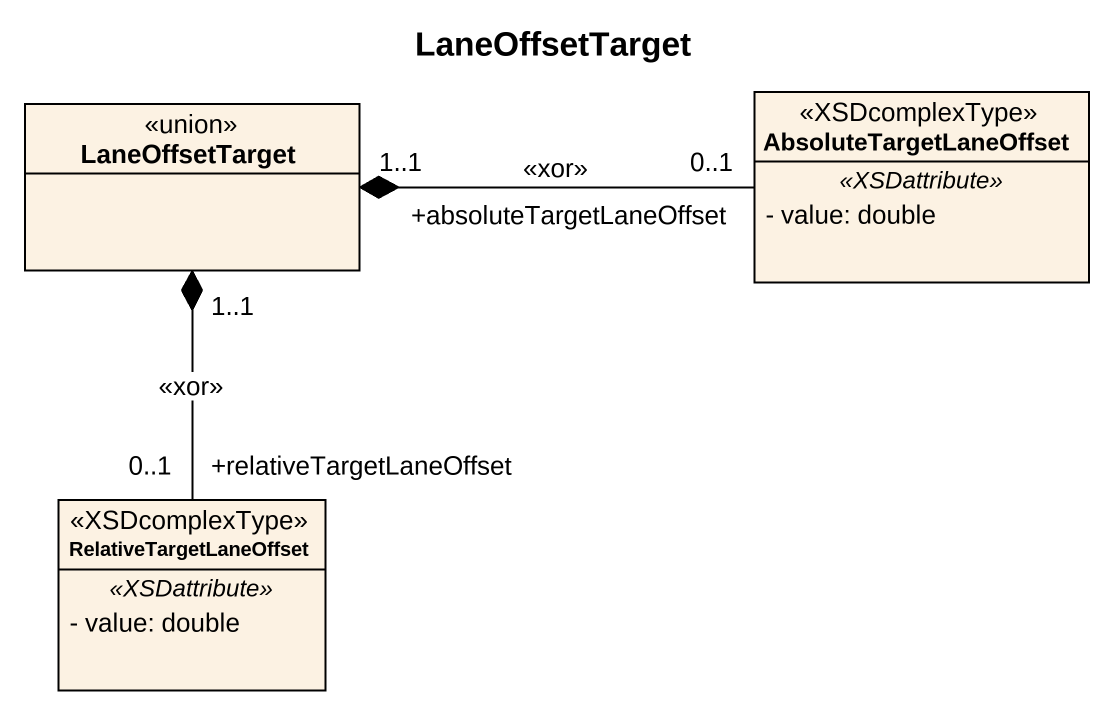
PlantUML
@startuml
title LaneOffsetTarget
hide circle
hide empty members
skinparam classAttributeIconSize 0
class LaneOffsetTarget <<union>>
class AbsoluteTargetLaneOffset <<XSDcomplexType>> {
  .. <<XSDattribute>> ..
  - value: double
}
class RelativeTargetLaneOffset <<XSDcomplexType>> {
  .. <<XSDattribute>> ..
  - value: double
}
LaneOffsetTarget "1..1" *-right- "+absoluteTargetLaneOffset\n0..1" AbsoluteTargetLaneOffset : <<xor>>
LaneOffsetTarget "1..1" *-- "+relativeTargetLaneOffset\n0..1" RelativeTargetLaneOffset : <<xor>>
@enduml
